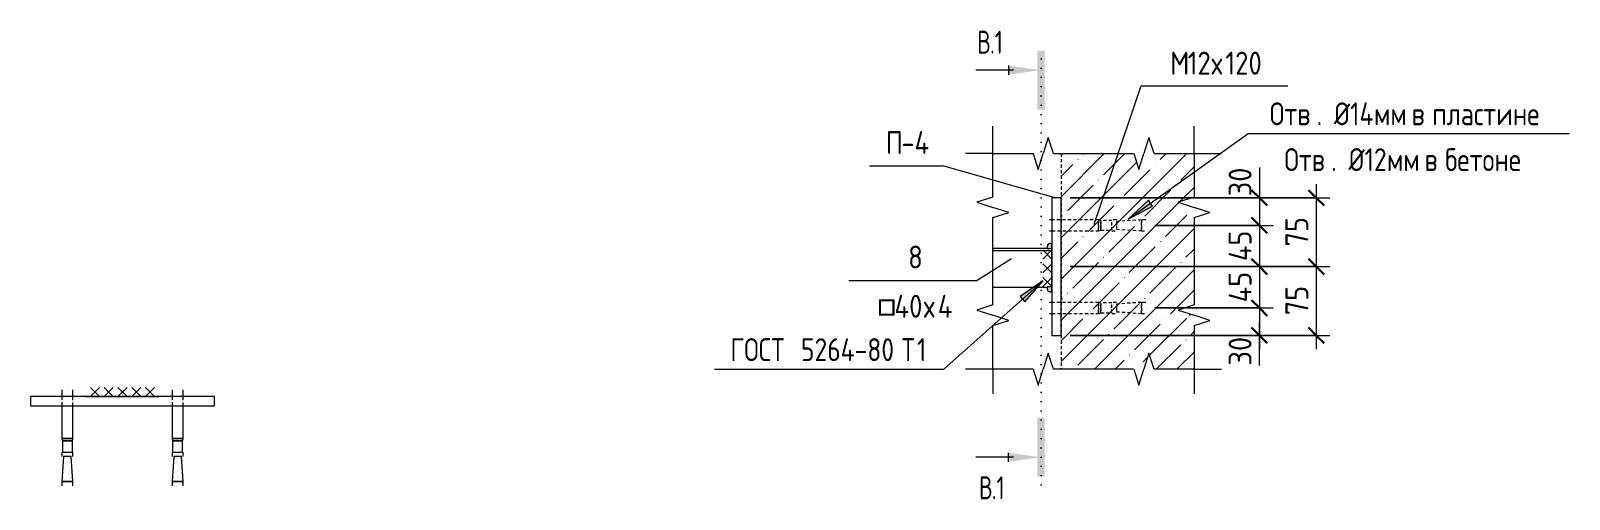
# Model space of a CAD drawing. Header units: millimetres. Extents: x 18265 to 85480, y -42500 to 14888.
# Drawn here: x 63970 to 65647, y 198 to 709 of the extents above; entities that cross this region are included whole.
import ezdxf

# ---------------------------------------------------------------- set-up
doc = ezdxf.new("R2010")
doc.units = ezdxf.units.MM
doc.linetypes.add('01 Штриховая _4 мм_', pattern=[6, 3.5, -2.5])
doc.linetypes.add('04 Пунктир 10мм', pattern=[10, 0, -10])
for name, color, linetype, lineweight in [('AA_Dim', 7, 'Continuous', 9), ('AA_Dim-10', 7, 'Continuous', 9), ('AA_Linii', 7, 'Continuous', 9), ('AA_Oformlenie', 7, 'Continuous', 9), ('AA_Razrez', 7, 'Continuous', 9), ('AA_Vinoska', 7, 'Continuous', 9), ('AF_Balki', 7, 'Continuous', 20), ('AF_Stena', 7, '01 Штриховая _4 мм_', 20), ('AF_Stena_Опалубка_Существующая', 253, 'Continuous', 20), ('KR_Detal', 7, 'Continuous', 20)]:
    doc.layers.add(name, color=color, linetype=linetype, lineweight=lineweight)
doc.styles.add('GOST Common_1', font='GOST_Common.ttf', dxfattribs={"width": 0.85, "height": 25})
doc.styles.add('ISOCPEUR_11', font='isocpeur.TTF', dxfattribs={"width": 0.85, "height": 25})
doc.styles.add('ISOCPEUR_12', font='isocpeur.TTF', dxfattribs={"width": 0.85, "height": 25})
doc.styles.add('ISOCPEUR_13', font='isocpeur.TTF', dxfattribs={"width": 0.7, "height": 25})
doc.styles.add('ISOCPEUR_14', font='isocpeur.TTF', dxfattribs={"width": 0.9, "height": 25})
doc.dimstyles.new('00_Точн_3_знака__прозр_', dxfattribs={"dimscale": 304.8, "dimtxt": 25.068874, "dimasz": 0.055774, "dimexe": 0.049213, "dimexo": 0.032808, "dimgap": 0.003281, "dimtad": 1, "dimdec": 3, "dimrnd": 0.001, "dimdsep": 46, "dimtxsty": 'ISOCPEUR_14', "dimblk1": 'OBLIQUE', "dimblk2": 'OBLIQUE', "dimsah": 1, "dimcen": 0.09, "dimdle": 0.049213, "dimazin": 0, "dimtfac": 1, "dimtdec": 4, "dimtix": 1, "dimtmove": 0, "dimatfit": 3, "dimfxl": 1, "dimtvp": 1, "dimtolj": 1, "dimtzin": 0, "dimlwd": 18, "dimlwe": 18, "dimarcsym": 2})
doc.dimstyles.new('00_Точн_3_знака__прозр__1', dxfattribs={"dimscale": 304.8, "dimtxt": 25.068874, "dimasz": 0.055774, "dimexe": 0.049213, "dimexo": 0.032808, "dimgap": 0.003281, "dimtad": 1, "dimdec": 3, "dimrnd": 0.001, "dimdsep": 46, "dimtxsty": 'ISOCPEUR_14', "dimblk1": 'OBLIQUE', "dimblk2": 'OBLIQUE', "dimsah": 1, "dimcen": 0.09, "dimdle": 0.049213, "dimazin": 0, "dimtfac": 1, "dimtdec": 4, "dimtix": 1, "dimtmove": 1, "dimatfit": 3, "dimfxl": 1, "dimtvp": 1, "dimtolj": 1, "dimtzin": 0, "dimlwd": 18, "dimlwe": 18, "dimarcsym": 2})

# ---------------------------------------------------------------- blocks, each defined once
blk = doc.blocks.new('354_Прокат Лист _НесКаркас_РабПлоск_ - 354_Прокат Лист _НесКаркас_РабПлоск_-4002182-КР_УЗ_Км_А')
at = {"layer": 'AF_Balki'}
for p, q in [((2110, 300), (2110, 310)), ((2310, 310), (2110, 310)), ((2310, 310), (2310, 300)), ((2110, 300), (2310, 300))]:
    blk.add_line(p, q, dxfattribs=at)
blk = doc.blocks.new('354_Анкер клиновой _СоедНесК_РабПлоск_ - M12x120_20-3827929-КР_УЗ_Км_А')
at = {"layer": 'KR_Detal', "lineweight": 9}
for p, q in [((2264, 317.5), (2264, 310)), ((2270, 317.5), (2270, 317.5)), ((2270, 317.5), (2270, 317.5)), ((2276, 310), (2276, 317.5)), ((2264, 300), (2264, 264.1)), ((2276, 264.1), (2276, 300)), ((2264, 264.1), (2264.6, 261.7)), ((2270, 264.1), (2264.1, 264.1)), ((2264.1, 264.1), (2270, 264.1)), ((2264.6, 261.7), (2264.6, 249.5)), ((2270, 261.7), (2264.7, 261.7)), ((2264.7, 261.7), (2270, 261.7)), ((2270, 264.1), (2275.9, 264.1)), ((2272, 264.1), (2270, 264.1)), ((2270, 261.7), (2275.3, 261.7)), ((2275.3, 261.7), (2270, 261.7)), ((2275.9, 264.1), (2272.1, 264.1)), ((2275.4, 261.7), (2276, 264.1)), ((2275.4, 249.5), (2275.4, 261.7)), ((2264, 249.5), (2264, 244.7)), ((2265.8, 244.7), (2264, 217.5)), ((2264.5, 249.5), (2270, 249.5)), ((2270, 244.7), (2265.8, 244.7)), ((2270, 249.5), (2275.5, 249.5)), ((2274.2, 244.7), (2270, 244.7)), ((2276, 217.5), (2274.2, 244.7)), ((2276, 244.7), (2276, 249.5)), ((2264, 217.5), (2264, 212.7)), ((2270, 217.5), (2264.1, 217.5)), ((2264.1, 217.5), (2270, 217.5)), ((2270, 217.5), (2275.9, 217.5)), ((2275.9, 217.5), (2270, 217.5)), ((2270, 212.7), (2270, 212.7)), ((2270, 212.7), (2270, 212.7)), ((2276, 212.7), (2276, 217.5))]:
    blk.add_line(p, q, dxfattribs=at)
at = {"layer": 'KR_Detal', "linetype": '01 Штриховая _4 мм_', "lineweight": 9}
for p, q in [((2264, 310), (2264, 300)), ((2276, 300), (2276, 310))]:
    blk.add_line(p, q, dxfattribs=at)
blk = doc.blocks.new('354_Анкер клиновой _СоедНесК_РабПлоск_ - M12x120_20-3843482-КР_УЗ_Км_А')
at = {"layer": 'KR_Detal', "lineweight": 9}
for p, q in [((2144, 317.5), (2144, 310)), ((2150, 317.5), (2150, 317.5)), ((2150, 317.5), (2150, 317.5)), ((2156, 310), (2156, 317.5)), ((2144, 300), (2144, 264.1)), ((2156, 264.1), (2156, 300)), ((2144, 264.1), (2144.6, 261.7)), ((2150, 264.1), (2144.1, 264.1)), ((2144.1, 264.1), (2150, 264.1)), ((2144.6, 261.7), (2144.6, 249.5)), ((2150, 261.7), (2144.7, 261.7)), ((2144.7, 261.7), (2150, 261.7)), ((2150, 264.1), (2155.9, 264.1)), ((2155.9, 264.1), (2150, 264.1)), ((2150, 261.7), (2155.3, 261.7)), ((2155.3, 261.7), (2150, 261.7)), ((2155.4, 261.7), (2156, 264.1)), ((2155.4, 249.5), (2155.4, 261.7)), ((2144, 249.5), (2144, 244.7)), ((2145.8, 244.7), (2144, 217.5)), ((2144.5, 249.5), (2144.5, 249.5)), ((2144.6, 249.5), (2150, 249.5)), ((2145.8, 244.7), (2145.7, 244.7)), ((2150, 244.7), (2145.8, 244.7)), ((2150, 249.5), (2155.4, 249.5)), ((2154.2, 244.7), (2150, 244.7)), ((2156, 217.5), (2154.2, 244.7)), ((2154.2, 244.7), (2154.2, 244.7)), ((2155.5, 249.5), (2155.5, 249.5)), ((2156, 244.7), (2156, 249.5)), ((2144, 217.5), (2144, 212.7)), ((2150, 217.5), (2144.1, 217.5)), ((2144.1, 217.5), (2150, 217.5)), ((2150, 217.5), (2155.9, 217.5)), ((2155.9, 217.5), (2150, 217.5)), ((2150, 212.7), (2150, 212.7)), ((2150, 212.7), (2150, 212.7)), ((2156, 212.7), (2156, 217.5))]:
    blk.add_line(p, q, dxfattribs=at)
at = {"layer": 'KR_Detal', "linetype": '01 Штриховая _4 мм_', "lineweight": 9}
for p, q in [((2144, 310), (2144, 300)), ((2156, 300), (2156, 310))]:
    blk.add_line(p, q, dxfattribs=at)
blk = doc.blocks.new('Последовательность узлов - Сплошная 2мм М5-2304530-КР_УЗ_Км_А')
at = {"layer": 'AA_Oformlenie'}
for p, q in [((2175, 320), (2185, 310)), ((2185, 320), (2175, 310)), ((2190, 320), (2200, 310)), ((2200, 320), (2190, 310)), ((2205, 320), (2215, 310)), ((2215, 320), (2205, 310)), ((2220, 320), (2230, 310)), ((2230, 320), (2220, 310)), ((2235, 320), (2245, 310)), ((2245, 320), (2235, 310)), ((2170, 310), (2190, 310)), ((2185, 310), (2205, 310)), ((2200, 310), (2220, 310)), ((2215, 310), (2235, 310)), ((2230, 310), (2250, 310))]:
    blk.add_line(p, q, dxfattribs=at)
blk = doc.blocks.new('354_Прокат Лист _НесКаркас_РабПлоск_ - 354_Прокат Лист _НесКаркас_РабПлоск_-4002315-КР_УЗ_Км_В')
at = {"layer": 'AF_Balki'}
for p, q in [((6250, 526.7), (6240, 526.7)), ((6240, 526.7), (6240, 376.7)), ((6250, 376.7), (6250, 526.7)), ((6240, 376.7), (6250, 376.7))]:
    blk.add_line(p, q, dxfattribs=at)
blk = doc.blocks.new('354_Анкер клиновой _СоедНесК_РабПлоск_ - M12x120_20-3827929-КР_УЗ_Км_В')
at = {"layer": 'KR_Detal', "lineweight": 9}
for p, q in [((6240, 502.7), (6237.5, 502.7)), ((6237.5, 496.7), (6237.5, 496.7)), ((6237.5, 496.7), (6237.5, 496.7)), ((6237.5, 490.7), (6240, 490.7))]:
    blk.add_line(p, q, dxfattribs=at)
at = {"layer": 'KR_Detal', "linetype": '01 Штриховая _4 мм_', "lineweight": 9}
for p, q in [((6290.9, 502.7), (6240, 502.7)), ((6240, 490.7), (6290.9, 490.7)), ((6293.3, 502.1), (6290.9, 502.7)), ((6290.9, 496.7), (6290.9, 502.6)), ((6290.9, 502.6), (6290.9, 496.7)), ((6290.9, 496.7), (6290.9, 490.8)), ((6290.9, 490.8), (6290.9, 496.7)), ((6290.9, 490.7), (6293.3, 491.3)), ((6305.5, 502.1), (6293.3, 502.1)), ((6293.3, 496.7), (6293.3, 502)), ((6293.3, 502), (6293.3, 496.7)), ((6293.3, 496.7), (6293.3, 491.4)), ((6293.3, 491.4), (6293.3, 496.7)), ((6293.3, 491.3), (6305.5, 491.3)), ((6310.3, 502.7), (6305.5, 502.7)), ((6305.5, 502.2), (6305.5, 502.2)), ((6305.5, 496.7), (6305.5, 502.1)), ((6305.5, 491.3), (6305.5, 496.7)), ((6305.5, 491.2), (6305.5, 491.2)), ((6305.5, 490.7), (6310.3, 490.7)), ((6337.5, 502.7), (6310.3, 500.9)), ((6310.3, 501), (6310.3, 501)), ((6310.3, 500.9), (6310.3, 496.7)), ((6310.3, 496.7), (6310.3, 492.6)), ((6310.3, 492.5), (6337.5, 490.7)), ((6310.3, 492.5), (6310.3, 492.5)), ((6342.3, 502.7), (6337.5, 502.7)), ((6337.5, 496.7), (6337.5, 502.6)), ((6337.5, 502.6), (6337.5, 496.7)), ((6337.5, 496.7), (6337.5, 490.8)), ((6337.5, 490.8), (6337.5, 496.7)), ((6337.5, 490.7), (6342.3, 490.7)), ((6342.3, 496.7), (6342.3, 496.7)), ((6342.3, 496.7), (6342.3, 496.7))]:
    blk.add_line(p, q, dxfattribs=at)
blk = doc.blocks.new('354_Анкер клиновой _СоедНесК_РабПлоск_ - M12x120_20-3843482-КР_УЗ_Км_В')
at = {"layer": 'KR_Detal', "lineweight": 9}
for p, q in [((6240, 412.7), (6237.5, 412.7)), ((6237.5, 406.7), (6237.5, 406.7)), ((6237.5, 406.7), (6237.5, 406.7)), ((6237.5, 400.7), (6240, 400.7))]:
    blk.add_line(p, q, dxfattribs=at)
at = {"layer": 'KR_Detal', "linetype": '01 Штриховая _4 мм_', "lineweight": 9}
for p, q in [((6290.9, 412.7), (6240, 412.7)), ((6293.3, 412.1), (6290.9, 412.7)), ((6290.9, 406.7), (6290.9, 412.6)), ((6290.9, 412.6), (6290.9, 406.7)), ((6290.9, 406.7), (6290.9, 400.8)), ((6290.9, 400.8), (6290.9, 406.7)), ((6305.5, 412.1), (6293.3, 412.1)), ((6293.3, 406.7), (6293.3, 412)), ((6293.3, 412), (6293.3, 406.7)), ((6293.3, 406.7), (6293.3, 401.4)), ((6293.3, 401.4), (6293.3, 406.7)), ((6310.3, 412.7), (6305.5, 412.7)), ((6305.5, 412.2), (6305.5, 412.2)), ((6305.5, 406.7), (6305.5, 412.1)), ((6305.5, 401.3), (6305.5, 406.7)), ((6337.5, 412.7), (6310.3, 410.9)), ((6310.3, 411), (6310.3, 411)), ((6310.3, 410.9), (6310.3, 406.7)), ((6310.3, 406.7), (6310.3, 402.6)), ((6310.3, 402.5), (6337.5, 400.7)), ((6342.3, 412.7), (6337.5, 412.7)), ((6337.5, 406.7), (6337.5, 412.6)), ((6337.5, 412.6), (6337.5, 406.7)), ((6337.5, 406.7), (6337.5, 400.8)), ((6337.5, 400.8), (6337.5, 406.7)), ((6342.3, 406.7), (6342.3, 406.7)), ((6342.3, 406.7), (6342.3, 406.7)), ((6240, 400.7), (6290.9, 400.7)), ((6290.9, 400.7), (6293.3, 401.3)), ((6293.3, 401.3), (6305.5, 401.3)), ((6305.5, 401.2), (6305.5, 401.2)), ((6305.5, 400.7), (6310.3, 400.7)), ((6310.3, 402.5), (6310.3, 402.5)), ((6337.5, 400.7), (6342.3, 400.7))]:
    blk.add_line(p, q, dxfattribs=at)
blk = doc.blocks.new('011_Прямоугольник обрыва _ЭлУзла_ - 011_Прямоугольник обрыва _ЭлУзла_-3883154-КР_УЗ_Км_В')
at = {"layer": 'AA_Oformlenie'}
for p, q in [((6175.6, 527.5), (6175.6, 575)), ((6175.6, 575), (6219.5, 575)), ((6241.7, 575), (6329.1, 575)), ((6351.4, 575), (6395, 575)), ((6395, 575), (6395, 527.5)), ((6175.6, 409.9), (6175.6, 505.2)), ((6395, 505.2), (6395, 409.9)), ((6175.6, 339.8), (6175.6, 387.6)), ((6395, 387.6), (6395, 339.8)), ((6219.5, 339.8), (6175.6, 339.8)), ((6329.1, 339.8), (6241.7, 339.8)), ((6395, 339.8), (6351.4, 339.8))]:
    blk.add_line(p, q, dxfattribs=at)
blk = doc.blocks.new('Последовательность узлов - Сплошная 2мм М5-2304530-КР_УЗ_Км_В')
at = {"layer": 'AA_Oformlenie'}
for p, q in [((6230, 459.9), (6240, 469.9)), ((6230, 469.9), (6240, 459.9)), ((6240, 454.9), (6240, 474.9)), ((6230, 444.9), (6240, 454.9)), ((6230, 454.9), (6240, 444.9)), ((6240, 439.9), (6240, 459.9)), ((6230, 429.9), (6240, 439.9)), ((6230, 439.9), (6240, 429.9)), ((6240, 424.9), (6240, 444.9))]:
    blk.add_line(p, q, dxfattribs=at)
blk = doc.blocks.new('Вид узла - Номер узла_ сзади-394133-КР_УЗ_Км_В')
at = {"layer": 'AA_Razrez'}
for points in [[(6232.2, 287), (6224.2, 287), (6224.2, 222.5), (6232.2, 222.5)], [(6192.8, 248.7), (6192.8, 238.8), (6228.1, 243.8)]]:
    blk.add_hatch(color=256, dxfattribs=at).paths.add_polyline_path(points)
for p, q in [((6198.1, 243.8), (6157.2, 243.8)), ((6192.8, 238.8), (6192.8, 248.7))]:
    blk.add_line(p, q, dxfattribs=at)
blk = doc.blocks.new('Вид узла - Номер узла_ спереди-394134-КР_УЗ_Км_В')
at = {"layer": 'AA_Razrez'}
for points in [[(6192.8, 661), (6192.8, 670.9), (6228.1, 666)], [(6232.2, 622.7), (6224.2, 622.7), (6224.2, 687.2), (6232.2, 687.2)]]:
    blk.add_hatch(color=256, dxfattribs=at).paths.add_polyline_path(points)
for p, q in [((6192.8, 670.9), (6192.8, 661)), ((6198.1, 666), (6157.2, 666))]:
    blk.add_line(p, q, dxfattribs=at)
blk = doc.blocks.new('010_Текст с выноской - Текст 2 строки _стрелка_-3884504-КР_УЗ_Км_В')
at = {"layer": 'AA_Vinoska'}
blk.add_line((6454, 597), (6804, 597), dxfattribs=at)
blk = doc.blocks.new('010_Текст с выноской - Текст 2 строки _стрелка_-3879021-КР_УЗ_Км_В')
at = {"layer": 'AA_Vinoska'}
blk.add_line((5872, 339.8), (6122, 339.8), dxfattribs=at)
blk = doc.blocks.new('043_М_Балки_Полка - Позиция_Наименование_дп14-3916595-КР_УЗ_Км_В')
at = {"layer": 'AA_Vinoska'}
blk.add_line((6018.5, 436.7), (6158.5, 436.7), dxfattribs=at)
blk = doc.blocks.new('043_М_Балки_Полка - Позиция_дп8-3915677-КР_УЗ_Км_В')
at = {"layer": 'AA_Vinoska'}
blk.add_line((6041, 561.6), (6121, 561.6), dxfattribs=at)
blk = doc.blocks.new('043_М_Балки_Полка_СоедНК_ - Наименование краткое_дп16-3923324-КР_УЗ_Км_В')
at = {"layer": 'AA_Vinoska'}
blk.add_line((6337.2, 649), (6497.2, 649), dxfattribs=at)
blk = doc.blocks.new('DIMBLOCK72-КР_УЗ_Км_В')
at = {"layer": 'AA_Dim-10', "lineweight": 18}
for p, q in [((65309.6, 559.7), (65309.6, 518.4)), ((65309.6, 541.7), (65309.6, 496.7)), ((65103.4, 526.7), (65324.6, 526.7)), ((65309.6, 526.7), (65103.4, 526.7)), ((65309.6, 518.4), (65309.6, 511.7)), ((65195.7, 496.7), (65324.6, 496.7)), ((65309.6, 496.7), (65195.7, 496.7))]:
    blk.add_line(p, q, dxfattribs=at)
at = {"layer": 'AA_Dim-10', "lineweight": 30}
for p, q in [((65309.6, 526.7), (65301.1, 535.2)), ((65309.6, 526.7), (65318.1, 518.2)), ((65309.6, 496.7), (65301.1, 505.2)), ((65309.6, 496.7), (65318.1, 488.2))]:
    blk.add_line(p, q, dxfattribs=at)
at = {"layer": 'AA_Dim-10', "color": 0, "lineweight": 18, "insert": (65276, 528.4), "char_height": 25, "width": 37.461, "attachment_point": 1, "rotation": 90, "line_spacing_factor": 1.135194, "style": 'ISOCPEUR_14'}
blk.add_mtext('30', dxfattribs=at)
blk = doc.blocks.new('_Oblique')
at = {"color": 0, "linetype": 'ByBlock', "lineweight": -2}
blk.add_line((-0.5, -0.5), (0.5, 0.5), dxfattribs=at)
blk = doc.blocks.new('DIMBLOCK73-КР_УЗ_Км_В')
at = {"layer": 'AA_Dim-10', "lineweight": 30}
for p, q in [((65309.6, 496.7), (65301.1, 505.2)), ((65309.6, 496.7), (65318.1, 488.2)), ((65309.6, 451.7), (65301.1, 460.2)), ((65309.6, 451.7), (65318.1, 443.2))]:
    blk.add_line(p, q, dxfattribs=at)
at = {"layer": 'AA_Dim-10', "lineweight": 18}
for p, q in [((65195.7, 496.7), (65324.6, 496.7)), ((65309.6, 496.7), (65195.7, 496.7)), ((65309.6, 496.7), (65309.6, 451.7)), ((65103.4, 451.7), (65324.6, 451.7)), ((65309.6, 451.7), (65103.4, 451.7))]:
    blk.add_line(p, q, dxfattribs=at)
at = {"layer": 'AA_Dim-10', "color": 0, "lineweight": 18, "insert": (65276, 457.7), "char_height": 25, "width": 39.732, "attachment_point": 1, "rotation": 90, "line_spacing_factor": 1.135194, "style": 'ISOCPEUR_14'}
blk.add_mtext('45', dxfattribs=at)
blk = doc.blocks.new('DIMBLOCK74-КР_УЗ_Км_В')
at = {"layer": 'AA_Dim-10', "lineweight": 30}
for p, q in [((65309.6, 451.7), (65301.1, 460.2)), ((65309.6, 451.7), (65318.1, 443.2)), ((65309.6, 406.7), (65301.1, 415.2)), ((65309.6, 406.7), (65318.1, 398.2))]:
    blk.add_line(p, q, dxfattribs=at)
at = {"layer": 'AA_Dim-10', "lineweight": 18}
for p, q in [((65103.4, 451.7), (65324.6, 451.7)), ((65309.6, 451.7), (65103.4, 451.7)), ((65309.6, 451.7), (65309.6, 406.7)), ((65195.7, 406.7), (65324.6, 406.7)), ((65309.6, 406.7), (65195.7, 406.7))]:
    blk.add_line(p, q, dxfattribs=at)
at = {"layer": 'AA_Dim-10', "color": 0, "lineweight": 18, "insert": (65276, 412.7), "char_height": 25, "width": 39.732, "attachment_point": 1, "rotation": 90, "line_spacing_factor": 1.135194, "style": 'ISOCPEUR_14'}
blk.add_mtext('45', dxfattribs=at)
blk = doc.blocks.new('DIMBLOCK75-КР_УЗ_Км_В')
at = {"layer": 'AA_Dim-10', "lineweight": 18}
for p, q in [((65195.7, 406.7), (65324.6, 406.7)), ((65309.6, 406.7), (65195.7, 406.7)), ((65309.6, 406.7), (65309.6, 361.7)), ((65309.6, 385), (65309.6, 391.7)), ((65103.4, 376.7), (65324.6, 376.7)), ((65309.6, 376.7), (65103.4, 376.7)), ((65309.6, 343.8), (65309.6, 385))]:
    blk.add_line(p, q, dxfattribs=at)
at = {"layer": 'AA_Dim-10', "lineweight": 30}
for p, q in [((65309.6, 406.7), (65301.1, 415.2)), ((65309.6, 406.7), (65318.1, 398.2)), ((65309.6, 376.7), (65301.1, 385.2)), ((65309.6, 376.7), (65318.1, 368.2))]:
    blk.add_line(p, q, dxfattribs=at)
at = {"layer": 'AA_Dim-10', "color": 0, "lineweight": 18, "insert": (65276, 343.8), "char_height": 25, "width": 37.461, "attachment_point": 1, "rotation": 90, "line_spacing_factor": 1.135194, "style": 'ISOCPEUR_14'}
blk.add_mtext('30', dxfattribs=at)
blk = doc.blocks.new('DIMBLOCK76-КР_УЗ_Км_В')
at = {"layer": 'AA_Dim-10', "lineweight": 18}
for p, q in [((65371.5, 541.7), (65371.5, 451.7)), ((65103.4, 526.7), (65386.5, 526.7)), ((65371.5, 526.7), (65103.4, 526.7)), ((65103.4, 451.7), (65386.5, 451.7)), ((65371.5, 451.7), (65103.4, 451.7))]:
    blk.add_line(p, q, dxfattribs=at)
at = {"layer": 'AA_Dim-10', "lineweight": 30}
for p, q in [((65371.5, 526.7), (65363, 535.2)), ((65371.5, 526.7), (65380, 518.2)), ((65371.5, 451.7), (65363, 460.2)), ((65371.5, 451.7), (65380, 443.2))]:
    blk.add_line(p, q, dxfattribs=at)
at = {"layer": 'AA_Dim-10', "color": 0, "lineweight": 18, "insert": (65337.9, 473.6), "char_height": 25, "width": 37.461, "attachment_point": 1, "rotation": 90, "line_spacing_factor": 1.135194, "style": 'ISOCPEUR_14'}
blk.add_mtext('75', dxfattribs=at)
blk = doc.blocks.new('DIMBLOCK77-КР_УЗ_Км_В')
at = {"layer": 'AA_Dim-10', "lineweight": 30}
for p, q in [((65371.5, 451.7), (65363, 460.2)), ((65371.5, 451.7), (65380, 443.2)), ((65371.5, 376.7), (65363, 385.2)), ((65371.5, 376.7), (65380, 368.2))]:
    blk.add_line(p, q, dxfattribs=at)
at = {"layer": 'AA_Dim-10', "lineweight": 18}
for p, q in [((65103.4, 451.7), (65386.5, 451.7)), ((65371.5, 451.7), (65103.4, 451.7)), ((65371.5, 451.7), (65371.5, 361.7)), ((65103.4, 376.7), (65386.5, 376.7)), ((65371.5, 376.7), (65103.4, 376.7))]:
    blk.add_line(p, q, dxfattribs=at)
at = {"layer": 'AA_Dim-10', "color": 0, "lineweight": 18, "insert": (65337.9, 398.6), "char_height": 25, "width": 37.461, "attachment_point": 1, "rotation": 90, "line_spacing_factor": 1.135194, "style": 'ISOCPEUR_14'}
blk.add_mtext('75', dxfattribs=at)

msp = doc.modelspace()

# ---------------------------------------------------------------- hatches: boundary and pattern name
at = {"layer": 'AA_Oformlenie'}
h = msp.add_hatch(color=250, dxfattribs=at)
h.paths.add_polyline_path([(65081.5749, 424.1438), (65082.497, 424.221), (65083.3718, 424.5225), (65083.3718, 429.5225), (65078.3718, 429.5225), (65078.0704, 428.6477), (65077.9931, 427.7256), (65078.1448, 426.8128), (65078.5162, 425.9654), (65079.0844, 425.2351), (65079.8147, 424.6669), (65080.6622, 424.2955)])
h.paths.add_polyline_path([(65078.3718, 471.4328), (65083.3718, 471.4328), (65083.3718, 476.4328), (65082.497, 476.7343), (65081.5749, 476.8115), (65080.6622, 476.6598), (65079.8147, 476.2885), (65079.0844, 475.7202), (65078.5162, 474.99), (65078.1448, 474.1425), (65077.9931, 473.2297), (65078.0704, 472.3076)])
at = {"layer": 'AA_Vinoska'}
for points in [[(65166.4478, 503.3502), (65193.1417, 517.5992), (65188.5442, 524.0226)], [(65073.772, 436.223), (65048.7314, 419.2357), (65053.9813, 413.3336)]]:
    msp.add_hatch(color=256, dxfattribs=at).paths.add_polyline_path(points)
at = {"layer": 'AF_Stena', "lineweight": 9}
h = msp.add_hatch(dxfattribs=at)
h.set_pattern_fill('FP_5', color=256, style=0, pattern_type=2)
h.set_pattern_definition([(45, (62507.37, -217.177), (-22.45064, 22.45064), []), (45, (62529.82, -217.177), (-22.45064, 22.45064), [39.687, -7.937, 0.33528, -7.602])])
h.paths.add_polyline_path([(65093.3718, 339.8032), (65172.5098, 339.8032), (65172.5098, 347.8342), (65183.5098, 347.8342), (65183.5098, 339.8032), (65189.1407, 357.1332), (65194.7715, 339.8032), (65238.3485, 339.8032), (65238.3485, 387.6024), (65230.3174, 387.6024), (65230.3174, 398.6024), (65238.3485, 398.6024), (65221.0185, 404.2332), (65238.3485, 409.8641), (65238.3485, 505.2008), (65230.3174, 505.2008), (65230.3174, 516.2008), (65238.3485, 516.2008), (65221.0185, 521.8317), (65238.3485, 527.4625), (65238.3485, 575), (65194.7715, 575), (65194.7715, 567.1495), (65183.5098, 567.1495), (65183.5098, 575), (65178.0098, 557.6795), (65172.5098, 575), (65093.3718, 575), (65093.3718, 459.0655)])

# ---------------------------------------------------------------- linework, layer by layer
at = {"layer": 'AA_Linii'}
for p, q in [((65078.3718, 471.4328), (65083.3718, 471.4328)), ((65083.3718, 471.4328), (65083.3718, 476.4328)), ((65083.3718, 429.5225), (65078.3718, 429.5225)), ((65083.3718, 424.5225), (65083.3718, 429.5225))]:
    msp.add_line(p, q, dxfattribs=at)
for centre, start, end in [((65081.7265, 473.0782), 63.8738588, 206.1261412), ((65081.7265, 427.8772), 153.8738588, 296.1261412)]:
    msp.add_arc(centre, 3.7364, start, end, dxfattribs=at)
at = {"layer": 'AA_Razrez', "linetype": '04 Пунктир 10мм'}
msp.add_line((65071.4946, 213.7544), (65071.4946, 695.9519), dxfattribs=at)
at = {"layer": 'AA_Vinoska'}
for p, q in [((65129.5706, 497.8256), (65180.5686, 648.9623)), ((65018.9937, 575), (65018.9937, 605)), ((65238.3485, 575), (65238.3485, 605)), ((65079.4633, 592.33), (65073.8324, 575)), ((65085.0941, 575), (65079.4633, 592.33)), ((65166.4478, 503.3502), (65297.34, 597.0355)), ((65189.1407, 592.33), (65183.5098, 575)), ((65194.7715, 575), (65189.1407, 592.33)), ((65018.9937, 575), (64988.9937, 575)), ((65062.8324, 575), (65068.3324, 557.6795)), ((65068.3324, 557.6795), (65073.8324, 575)), ((65172.5098, 575), (65178.0098, 557.6795)), ((65178.0098, 557.6795), (65183.5098, 575)), ((65238.3485, 575), (65268.3485, 575)), ((65087.8562, 526.1935), (64964.3784, 561.5889)), ((65018.9937, 527.4625), (65001.6637, 521.8317)), ((65001.6637, 521.8317), (65018.9937, 516.2008)), ((65188.5442, 524.0226), (65166.4478, 503.3502)), ((65193.1417, 517.5992), (65188.5442, 524.0226)), ((65238.3485, 527.4625), (65221.0185, 521.8317)), ((65221.0185, 521.8317), (65238.3485, 516.2008)), ((65036.3142, 510.7008), (65018.9937, 516.2008)), ((65018.9937, 505.2008), (65036.3142, 510.7008)), ((65166.4478, 503.3502), (65193.1417, 517.5992)), ((65255.669, 510.7008), (65238.3485, 516.2008)), ((65238.3485, 505.2008), (65255.669, 510.7008)), ((65039.4363, 460.2921), (65001.8632, 436.7213)), ((65073.772, 436.223), (64965.3722, 339.8032)), ((65073.772, 436.223), (65048.7314, 419.2357)), ((65053.9813, 413.3336), (65073.772, 436.223)), ((65018.9937, 409.8641), (65001.6637, 404.2332)), ((65001.6637, 404.2332), (65018.9937, 398.6024)), ((65048.7314, 419.2357), (65053.9813, 413.3336)), ((65238.3485, 409.8641), (65221.0185, 404.2332)), ((65221.0185, 404.2332), (65238.3485, 398.6024)), ((65036.3142, 393.1024), (65018.9937, 398.6024)), ((65018.9937, 387.6024), (65036.3142, 393.1024)), ((65255.669, 393.1024), (65238.3485, 398.6024)), ((65238.3485, 387.6024), (65255.669, 393.1024)), ((65079.4633, 357.1332), (65073.8324, 339.8032)), ((65085.0941, 339.8032), (65079.4633, 357.1332)), ((65189.1407, 357.1332), (65183.5098, 339.8032)), ((65194.7715, 339.8032), (65189.1407, 357.1332)), ((65018.9937, 339.8032), (64988.9937, 339.8032)), ((65018.9937, 339.8032), (65018.9937, 312.9432)), ((65062.8324, 339.8032), (65068.3324, 322.4827)), ((65068.3324, 322.4827), (65073.8324, 339.8032)), ((65172.5098, 339.8032), (65178.0098, 322.4827)), ((65178.0098, 322.4827), (65183.5098, 339.8032)), ((65238.3485, 339.8032), (65268.3485, 339.8032)), ((65238.3485, 339.8032), (65238.3485, 312.9432))]:
    msp.add_line(p, q, dxfattribs=at)
at = {"layer": 'AF_Balki'}
for p, q in [((65018.9937, 471.9506), (65078.1934, 471.9506)), ((65083.3718, 471.9506), (65083.3718, 469.2718)), ((65018.9937, 469.2718), (65083.3718, 469.2718)), ((65083.3718, 469.2718), (65083.3718, 429.3616)), ((65018.9937, 429.3616), (65078.3164, 429.3616))]:
    msp.add_line(p, q, dxfattribs=at)
at = {"layer": 'AF_Stena_Опалубка_Существующая', "linetype": '01 Штриховая _4 мм_'}
msp.add_line((65093.3718, 575), (65093.3718, 339.8032), dxfattribs=at)

# ---------------------------------------------------------------- block references
at = {"layer": 'AA_Oformlenie'}
for name, p in [('011_Прямоугольник обрыва _ЭлУзла_ - 011_Прямоугольник обрыва _ЭлУзла_-3883154-КР_УЗ_Км_В', (58843.3718, 0)), ('Последовательность узлов - Сплошная 2мм М5-2304530-КР_УЗ_Км_В', (58843.3718, 0)), ('Последовательность узлов - Сплошная 2мм М5-2304530-КР_УЗ_Км_А', (61860.1433, 0))]:
    msp.add_blockref(name, p, dxfattribs=at)
at = {"layer": 'AA_Razrez'}
for name in ['Вид узла - Номер узла_ спереди-394134-КР_УЗ_Км_В', 'Вид узла - Номер узла_ сзади-394133-КР_УЗ_Км_В']:
    msp.add_blockref(name, (58843.3718, 0), dxfattribs=at)
at = {"layer": 'AA_Vinoska'}
for name in ['043_М_Балки_Полка_СоедНК_ - Наименование краткое_дп16-3923324-КР_УЗ_Км_В', '010_Текст с выноской - Текст 2 строки _стрелка_-3884504-КР_УЗ_Км_В', '043_М_Балки_Полка - Позиция_дп8-3915677-КР_УЗ_Км_В', '043_М_Балки_Полка - Позиция_Наименование_дп14-3916595-КР_УЗ_Км_В', '010_Текст с выноской - Текст 2 строки _стрелка_-3879021-КР_УЗ_Км_В']:
    msp.add_blockref(name, (58843.3718, 0), dxfattribs=at)
at = {"layer": 'AF_Balki'}
for name, p in [('354_Прокат Лист _НесКаркас_РабПлоск_ - 354_Прокат Лист _НесКаркас_РабПлоск_-4002315-КР_УЗ_Км_В', (58843.3718, 0)), ('354_Прокат Лист _НесКаркас_РабПлоск_ - 354_Прокат Лист _НесКаркас_РабПлоск_-4002182-КР_УЗ_Км_А', (61860.1433, 0))]:
    msp.add_blockref(name, p, dxfattribs=at)
at = {"layer": 'KR_Detal', "linetype": '01 Штриховая _4 мм_', "lineweight": 9}
for name in ['354_Анкер клиновой _СоедНесК_РабПлоск_ - M12x120_20-3827929-КР_УЗ_Км_В', '354_Анкер клиновой _СоедНесК_РабПлоск_ - M12x120_20-3843482-КР_УЗ_Км_В']:
    msp.add_blockref(name, (58843.3718, 0), dxfattribs=at)
at = {"layer": 'KR_Detal', "lineweight": 9}
for name in ['354_Анкер клиновой _СоедНесК_РабПлоск_ - M12x120_20-3827929-КР_УЗ_Км_А', '354_Анкер клиновой _СоедНесК_РабПлоск_ - M12x120_20-3843482-КР_УЗ_Км_А']:
    msp.add_blockref(name, (61860.1433, 0), dxfattribs=at)

# ---------------------------------------------------------------- texts
at = {"layer": 'AA_Razrez', "char_height": 25, "width": 16.835437, "attachment_point": 1, "style": 'ISOCPEUR_13'}
for s, insert in [('\\fISOCPEUR|b0|i0|c204|p34|;\\W.7;В', (65002.0209, 708.898)), ('.1', (65015.9115, 708.898)), ('\\fISOCPEUR|b0|i0|c204|p34|;\\W.7;В', (65003.9383, 223.0021)), ('.1', (65017.829, 223.0021))]:
    msp.add_mtext(s, dxfattribs=dict(at, insert=insert))
at = {"layer": 'AA_Vinoska', "char_height": 25, "attachment_point": 1}
for s, insert, width, style in [('\\fISOCPEUR|b0|i0|c204|p34|;\\W.85;М', (65212.3096, 686.0659), 23.168769, 'ISOCPEUR_12'), ('12', (65231.4257, 686.0659), 31.345981, 'ISOCPEUR_12'), ('\\fISOCPEUR|b0|i0|c204|p34|;\\W.85;х', (65257.2888, 686.0659), 18.398728, 'ISOCPEUR_12'), ('120', (65272.4692, 686.0659), 49.744709, 'ISOCPEUR_12'), ('Отв', (65320.9154, 630.8585), 62.010528, 'GOST Common_1'), ('. Ø14', (65372.0792, 630.8585), 75.639216, 'GOST Common_1'), ('мм', (65434.4877, 630.8585), 40.886063, 'GOST Common_1'), ('\\fGOST Common|b0|i0|c204|p34|;\\W.85; ', (65468.2221, 630.8585), 8.858647, 'GOST Common_1'), ('\\fGOST Common|b0|i0|c204|p34|;\\W.85;в', (65475.5312, 630.8585), 18.398728, 'GOST Common_1'), ('\\fGOST Common|b0|i0|c204|p34|;\\W.85; ', (65490.7117, 630.8585), 8.858647, 'GOST Common_1'), ('пластине', (65498.0208, 630.8585), 151.278431, 'GOST Common_1'), ('\\fISOCPEUR|b0|i0|c204|p34|;\\W.85;П', (64902.2569, 599.5241), 20.443031, 'ISOCPEUR_12'), ('-4', (64919.1241, 599.5241), 38.841759, 'ISOCPEUR_12'), ('Отв', (65336.6829, 580.8585), 62.010528, 'GOST Common_1'), ('. Ø12', (65387.8467, 580.8585), 73.594912, 'GOST Common_1'), ('мм', (65448.5685, 580.8585), 40.886063, 'GOST Common_1'), ('\\fGOST Common|b0|i0|c204|p34|;\\W.85; ', (65482.3029, 580.8585), 8.858647, 'GOST Common_1'), ('\\fGOST Common|b0|i0|c204|p34|;\\W.85;в', (65489.612, 580.8585), 18.398728, 'GOST Common_1'), ('\\fGOST Common|b0|i0|c204|p34|;\\W.85; ', (65504.7925, 580.8585), 8.858647, 'GOST Common_1'), ('бетоне', (65512.1016, 580.8585), 115.162409, 'GOST Common_1'), ('\\fISOCPEUR|b0|i0|c204|p34|;\\W.85;8', (64926.6143, 474.6565), 18.398728, 'ISOCPEUR_12'), ('40', (64911.6879, 420.9469), 38.841759, 'ISOCPEUR_12'), ('\\fISOCPEUR|b0|i0|c204|p34|;\\W.85;4', (64958.9161, 420.9469), 20.443031, 'ISOCPEUR_12'), ('\\fISOCPEUR|b0|i0|c130|p34|;\\W.85;□', (64892.5718, 420.9469), 23.168769, 'ISOCPEUR_11'), ('\\fISOCPEUR|b0|i0|c204|p34|;\\W.85;х', (64943.7356, 420.9469), 18.398728, 'ISOCPEUR_12'), ('ГОСТ', (64732.8076, 373.6262), 77.683519, 'GOST Common_1'), (' 5264-80 ', (64796.9029, 373.6262), 148.552694, 'GOST Common_1'), ('\\fGOST Common|b0|i0|c204|p34|;\\W.85;Т', (64919.4711, 373.6262), 20.443031, 'GOST Common_1'), ('\\fGOST Common|b0|i0|c204|p34|;\\W.85;1', (64936.3383, 373.6262), 12.947253, 'GOST Common_1')]:
    msp.add_mtext(s, dxfattribs=dict(at, insert=insert, width=width, style=style))

# ---------------------------------------------------------------- dimensions: what is measured, and where the dimension line sits
at = {"layer": 'AA_Dim', "lineweight": 18}
for base, p1, p2, picture, middle in [((65309.5708, 496.7277), (65093.3718, 526.7277), (65185.6718, 496.7277), 'DIMBLOCK72-КР_УЗ_Км_В', (65292.6695, 547.1744)), ((65309.5708, 376.7277), (65185.6718, 406.7277), (65093.3718, 376.7277), 'DIMBLOCK75-КР_УЗ_Км_В', (65292.6695, 362.5244))]:
    dim = msp.add_linear_dim(base=base, p1=p1, p2=p2, angle=90, dimstyle='00_Точн_3_знака__прозр__1', override={"dimpost": '<>', "dimfxl": 97.053027}, dxfattribs=at)
    dim.commit()
    dim.dimension.update_dxf_attribs({"geometry": picture, "text_midpoint": middle, "dimtype": 160, "text_rotation": 90})
for base, p1, p2, override, picture, middle in [((65371.4979, 451.7277), (65093.3718, 526.7277), (65093.3718, 451.7277), {"dimpost": '<>', "dimfxl": 75}, 'DIMBLOCK76-КР_УЗ_Км_В', (65357.9979, 489.2277)), ((65309.5708, 451.7277), (65185.6718, 496.7277), (65093.3718, 451.7277), {"dimpost": '<>', "dimfxl": 102.685393}, 'DIMBLOCK73-КР_УЗ_Км_В', (65296.0708, 474.2277)), ((65309.5708, 406.7277), (65093.3718, 451.7277), (65185.6718, 406.7277), {"dimpost": '<>', "dimfxl": 102.685393}, 'DIMBLOCK74-КР_УЗ_Км_В', (65296.0708, 429.2277)), ((65371.4979, 376.7277), (65093.3718, 451.7277), (65093.3718, 376.7277), {"dimpost": '<>', "dimfxl": 75}, 'DIMBLOCK77-КР_УЗ_Км_В', (65357.9979, 414.2277))]:
    dim = msp.add_linear_dim(base=base, p1=p1, p2=p2, angle=90, dimstyle='00_Точн_3_знака__прозр_', override=override, dxfattribs=at)
    dim.commit()
    dim.dimension.update_dxf_attribs({"geometry": picture, "text_midpoint": middle})

doc.saveas('drawing.dxf')
